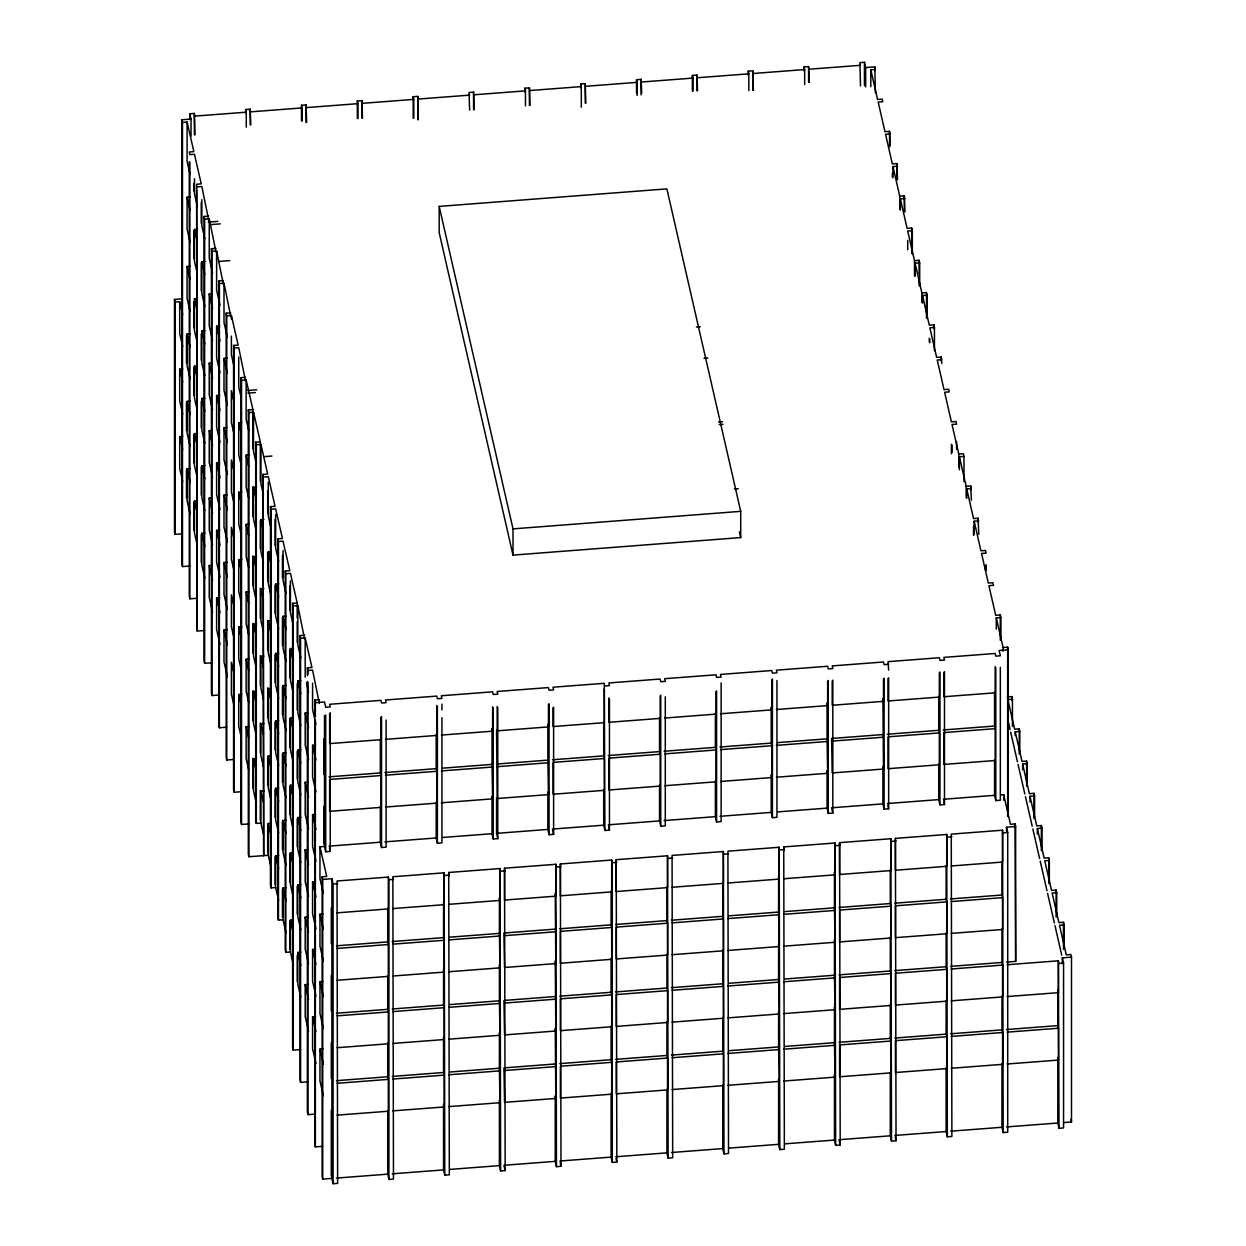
<?xml version="1.0" encoding="UTF-8"?>
<svg xmlns="http://www.w3.org/2000/svg" width="1246" height="1246" viewBox="0 0 1246 1246"><rect width="100%" height="100%" fill="white"/><g stroke="black" fill="none" stroke-linecap="round" stroke-linejoin="round"><path stroke-width="1.5" d="M189.828 119.616L189.828 113.791L194.376 113.433L194.983 134.833M245.664 113.417L245.664 109.523L250.212 109.181L250.82 124.943M301.501 120.815L301.501 105.256L306.049 104.913L306.656 122.56M357.337 118.495L357.337 101.004L361.885 100.661L362.508 118.292M413.189 118.121L413.189 96.736L417.737 96.394L418.345 119.647M474.181 109.773L473.573 92.126L469.026 92.484L469.633 110.115M524.862 92.111L524.862 88.217L529.41 87.874L530.017 105.505M580.698 87.843L580.698 83.949L585.246 83.607L585.854 103.122M636.55 93.31L636.55 79.697L641.098 79.339L641.706 93.248M692.387 90.989L692.387 75.43L696.935 75.087L697.542 90.849M748.223 75.056L748.223 71.178L752.771 70.82L753.378 90.335M804.059 70.804L804.059 66.91L808.607 66.568L809.215 82.329M865.659 86.846L865.659 67.58L864.444 62.3L859.896 62.643L860.503 85.912M194.983 116.096L246.272 112.187L246.272 127.17M250.82 111.829L302.108 107.919L302.108 121.033M306.656 107.577L357.945 103.652L357.945 118.635M362.508 103.309L413.797 99.4L413.797 118.121M418.345 99.041L469.633 95.132M474.181 94.789L525.469 90.865L525.469 105.863M530.017 90.522L581.306 86.613L581.306 107.218M585.854 86.27L637.158 82.345L637.158 95.459M641.706 82.002L692.994 78.093L692.994 91.192M697.542 77.735L748.83 73.826L748.83 90.678M753.378 73.483L804.667 69.558L804.667 84.557M809.215 69.215L860.503 65.306M189.813 566.027L182.492 566.572L181.885 563.955L181.885 119.772L191.027 119.071L191.027 136.406M865.659 67.58L874.801 66.879L875.408 92.796M181.885 119.772L182.492 122.388L187.087 122.046L193.862 151.654L189.267 152.012L189.875 154.629L194.469 154.286L201.245 183.894L196.65 184.237L197.257 631.052L204.562 630.492M870.814 86.722L870.814 69.854L875.408 69.511M890.174 145.626L889.566 131.36L884.972 131.718L878.196 102.094L882.791 101.751L882.184 99.119L877.589 99.478L870.814 69.854M197.257 186.869L201.852 186.526L208.627 219.872M890.174 133.992L885.579 134.334L892.354 163.958L896.949 163.6L897.556 179.813M190.046 242.036L187.087 229.077L187.087 197.226L190.124 196.993M211.945 662.732L204.624 663.293L204.033 660.676L204.033 216.477L208.627 216.134M204.033 216.477L204.624 219.109L209.235 218.751L216.01 252.113M892.961 177.82L892.961 166.575L897.556 166.232M208.284 222.115L217.785 221.383M439.184 206.4L666.875 188.878L740.716 511.343L740.716 537.571L513.009 555.109L439.184 232.628L439.184 206.4L513.009 528.88L513.009 555.109M210.776 224.591L220.277 223.875M197.429 274.26L194.469 261.317L194.469 229.466L197.507 229.233M219.327 694.972L212.007 695.533L211.415 692.901L211.415 248.717L216.01 248.375M892.961 166.575L899.737 196.183L904.331 195.84L904.939 212.038M211.415 248.717L212.007 251.349L216.617 250.991L223.392 284.353M900.328 210.06L900.328 198.815L904.939 198.472M204.811 306.5L201.852 293.558L201.852 261.707L204.889 261.473M218.377 261.473L229.778 260.601M190.046 311.329L187.087 298.37L187.087 266.535L190.124 266.301M226.71 727.212L219.389 727.773L218.798 725.141L218.798 280.957L223.392 280.615M912.321 253.982L912.321 230.697L911.714 228.08L907.119 228.423L900.328 198.815M218.798 280.957L219.389 283.59L224 283.231L230.775 316.593M912.321 230.697L907.711 231.055L914.502 260.663L914.502 275.646M212.614 340.594L209.235 325.782L209.235 293.947L212.256 293.713M182.43 533.786L175.11 534.347L174.502 531.715L174.502 299.445L181.823 298.9M197.429 343.569L194.469 330.611L194.469 298.775L197.507 298.542M174.502 299.445L175.11 302.077L179.704 301.734L182.679 314.677M234.092 759.453L226.772 760.013L226.18 757.381L226.18 313.198L230.775 312.855M914.502 260.663L919.096 260.321L919.704 262.937L919.704 286.222M226.18 313.198L226.772 315.83L231.382 315.472L238.157 345.08L233.563 345.438L233.563 789.621L234.155 792.254L241.475 791.693M915.094 276.41L915.094 263.295L919.704 262.937M219.997 372.834L216.617 358.023L216.617 326.187L219.639 325.954M204.811 375.809L201.852 362.851L201.852 331.015L204.889 330.782M190.046 378.768L187.087 365.81L187.087 333.959L190.124 333.741M915.094 263.295L921.884 292.903L926.479 292.561L927.086 295.177L927.086 318.462M233.563 345.438L234.155 348.07L238.749 347.712L245.54 381.074M922.476 303.027L922.476 295.536L927.086 295.177M227.379 405.075L224 390.263L224 358.427L227.021 358.194M212.614 409.903L209.235 395.091L209.235 363.256L212.256 363.022M696.452 327.044L700.252 326.764M197.429 411.009L194.469 398.05L194.469 366.199L197.507 365.966M182.679 413.952L179.704 400.994L179.704 369.159L182.741 368.925M248.857 823.933L241.537 824.494L240.93 821.862L240.93 377.678L245.54 377.32M934.453 350.702L934.453 327.418L933.861 324.801L929.267 325.144L922.476 295.536M240.93 377.678L241.537 380.31L246.132 379.952L252.922 409.56L252.922 448.903M934.453 327.418L929.859 327.776L936.634 357.384L941.244 357.026L941.836 363.536M247.238 390.496L256.738 389.78M219.997 442.143L216.617 427.331L216.617 395.496L219.639 395.262M247.845 393.129L255.446 392.552M704.052 358.318L707.853 358.023M204.811 443.249L201.852 430.291L201.852 398.44L204.889 398.206M190.046 446.193L187.087 433.234L187.087 401.399L190.124 401.165M270.818 866.406L268.279 855.301L248.92 856.734L248.312 854.102L248.312 409.918L252.922 409.56M248.312 409.918L248.92 412.535L253.514 412.192L260.305 441.8L260.305 481.143M941.836 359.658L937.241 360.016L944.016 389.624L948.627 389.266L949.218 391.898L944.624 392.256L951.399 421.864L956.009 421.506L956.601 424.138L952.006 424.481L958.781 454.105L958.781 467.219M241.303 465.848L238.749 454.743L238.749 422.908L241.786 422.674M227.379 474.383L224 459.572L224 427.736L227.021 427.503M212.614 477.327L209.235 462.531L209.235 430.68L212.256 430.446M197.429 478.433L194.469 465.474L194.469 433.639L197.507 433.406M182.679 481.392L179.704 468.434L179.704 436.583L182.741 436.365M263.436 834.166L260.897 823.061L256.302 823.404L255.695 820.787L255.695 442.159L260.305 441.8M255.695 442.159L256.302 444.775L260.897 444.433L267.688 474.041L263.077 474.399L263.685 855.644L263.077 474.399M248.686 498.089L246.132 486.984L246.132 455.148L249.169 454.915M264.339 456.628L271.94 456.052M718.646 421.958L722.446 421.662M219.997 509.567L216.617 494.771L216.617 462.92L219.639 462.687M719.254 424.575L723.054 424.294M204.811 510.673L201.852 497.715L201.852 465.879L204.889 465.646M190.046 513.632L187.087 500.674L187.087 468.823L190.124 468.589M263.685 477.016L268.279 476.673L275.055 506.281L270.46 506.639L270.46 885.267L271.067 887.884L275.662 887.541L278.637 900.484M256.069 530.329L253.514 519.224L253.514 487.373L256.551 487.155M241.303 535.157L238.749 524.052L238.749 492.201L241.786 491.968M227.379 541.808L224 526.996L224 495.16L227.021 494.927M212.614 544.767L209.235 529.955L209.235 498.12L212.256 497.886M197.429 545.857L194.469 532.914L194.469 501.063L197.507 500.83M958.781 454.105L963.392 453.746L963.983 456.379L963.983 481.595M270.46 506.639L271.067 509.256L275.662 508.913L282.437 538.521L277.842 538.864L277.842 917.492L278.45 920.124L283.044 919.782L286.004 932.724M959.389 469.835L959.389 456.721L963.983 456.379M263.436 562.569L260.897 551.464L260.897 519.613L263.934 519.395M248.686 567.397L246.132 556.292L246.132 524.441L249.169 524.208M734.455 488.977L738.255 488.697M219.997 577.007L216.617 562.195L216.617 530.344L219.639 530.126M204.811 578.097L201.852 565.154L201.852 533.304L204.889 533.07M959.389 456.721L966.164 486.345L970.759 485.987L971.366 500.253M277.842 538.864L278.45 541.496L283.044 541.153L289.82 570.761L285.225 571.104L285.225 949.732L285.832 952.365L290.427 952.006L293.386 964.965M966.771 498.338L966.771 488.962L971.366 488.619M513.009 528.88L740.716 511.343M270.818 594.809L268.279 583.704L268.279 551.853L271.317 551.62M256.069 599.638L253.514 588.533L253.514 556.682L256.551 556.448M241.303 602.581L238.749 591.476L238.749 559.641L241.786 559.407M227.379 609.247L224 594.435L224 562.585L227.021 562.367M212.614 612.191L209.235 597.379L209.235 565.544L212.256 565.31M978.749 534.441L978.141 518.227L973.547 518.585L966.771 488.962M285.225 571.104L285.832 573.736L290.427 573.378L297.202 603.002L297.202 617.985M974.154 534.316L974.154 521.202L978.749 520.859M278.637 628.887L275.662 615.945L275.662 584.094L278.699 583.86M263.436 631.878L260.897 620.773L260.897 588.922L263.934 588.688M248.686 634.821L246.132 623.716L246.132 591.881L249.169 591.648M189.267 161.7L189.267 596.195L189.875 598.812L197.18 598.267M219.997 644.431L216.617 629.619L216.617 597.784L219.639 597.55M300.52 1049.599L293.215 1050.16L292.608 1047.528L292.608 603.344L297.202 603.002M292.608 603.344L293.215 605.977L297.81 605.618L304.585 638.98M286.004 661.128L283.044 648.185L283.044 616.334L286.082 616.1M270.818 664.102L268.279 652.997L268.279 621.162L271.317 620.929M256.069 667.062L253.514 655.957L253.514 624.121L256.551 623.888M241.303 670.021L238.749 658.916L238.749 627.065L241.786 626.831M227.379 676.671L224 661.86L224 630.024L227.021 629.791M307.902 1081.84L300.582 1082.4L299.99 1079.768L299.99 635.585L304.585 635.242M299.99 635.585L300.582 638.217L305.192 637.859L311.967 667.482L307.373 667.825L307.373 675.581M293.386 693.368L290.427 680.409L290.427 648.574L293.464 648.341M278.637 698.196L275.662 685.238L275.662 653.402L278.699 653.169M263.436 699.302L260.897 688.197L260.897 656.362L263.934 656.128M248.686 702.261L246.132 691.156L246.132 659.305L249.169 659.072M1000.896 638.902L1000.896 617.564L1000.289 614.948L995.694 615.29L988.919 585.682L993.514 585.324L992.906 582.707L988.312 583.05L981.537 553.442L986.131 553.099L985.524 550.467L980.929 550.81L974.154 521.202M307.373 667.825L307.964 670.457L312.575 670.099L319.35 703.46M996.286 629.152L996.286 617.923L1000.896 617.564M300.769 725.608L297.81 712.65L297.81 680.814L300.847 680.581M286.004 730.436L283.044 717.478L283.044 685.643L286.082 685.409M270.818 731.542L268.279 720.437L268.279 688.586L271.317 688.368M256.069 734.486L253.514 723.381L253.514 691.546L256.551 691.312M241.303 737.445L238.749 726.34L238.749 694.505L241.786 694.271M314.755 717.525L314.755 700.065L319.35 699.707M996.286 617.923L1003.077 647.531L1007.671 647.188L1008.279 649.805L1008.279 816.644M314.755 700.065L315.347 702.697L324.505 701.996L325.704 707.276L330.252 706.918L329.645 704.27L380.933 700.361L381.541 703.009L386.104 702.666L385.481 700.003L436.785 696.093L437.393 698.741L441.941 698.399L441.333 695.751L492.622 691.826L493.229 694.489L497.777 694.147L497.17 691.483L548.458 687.574L549.065 690.222L553.613 689.879L553.006 687.216L604.294 683.306L604.902 830.459L609.45 830.116L609.45 699.099M1008.279 649.805L999.121 650.505L1000.336 655.785L995.788 656.128L995.18 653.48L943.892 657.39L944.499 660.053L939.951 660.396L939.344 657.732L888.04 661.657L888.647 670.083M604.902 685.97L609.45 685.611L608.842 682.964L660.146 679.039L660.754 681.702L665.302 681.36L664.694 678.696L715.983 674.787L716.59 677.435L721.138 677.092L720.531 674.444L771.819 670.519L772.427 673.183L776.974 672.824L776.367 670.177L827.656 666.267L828.263 668.915L832.811 668.572L832.203 665.909L883.492 662L884.099 664.648L888.647 664.305M308.572 759.702L305.192 744.89L305.192 713.055L308.214 712.821M293.386 762.677L290.427 749.718L290.427 717.883L293.464 717.649M278.637 765.636L275.662 752.677L275.662 720.827L278.699 720.593M263.436 766.726L260.897 755.621L260.897 723.786L263.934 723.552M248.686 769.685L246.132 758.58L246.132 726.745L249.169 726.511M385.481 739.345L436.785 735.42L436.785 705.454M441.333 735.078L492.622 731.168L492.622 706.809M548.458 704.426L548.458 726.901L497.17 730.826L497.17 706.466M664.694 718.039L715.983 714.114L715.983 691.639M720.531 713.771L771.819 709.862L771.819 679.895M776.367 709.504L827.656 705.594L827.656 681.25M883.492 678.852L883.492 701.327L832.203 705.252L832.203 680.892M315.954 791.942L312.575 777.13L312.575 745.295L315.596 745.061M300.769 794.917L297.81 781.958L297.81 750.123L300.847 749.89M1007.251 696.95L1011.845 696.607L1012.437 699.224L1012.437 726.387M286.004 797.876L283.044 784.918L283.044 753.067L286.082 752.833M270.818 798.966L268.279 787.861L268.279 756.026L271.317 755.792M1012.437 699.224L1007.843 699.582L1014.633 729.19L1019.228 728.848L1019.82 731.464L1019.82 752.802M256.069 801.926L253.514 790.821L253.514 758.97L256.551 758.752M329.053 776.834L380.341 772.925L380.933 775.542L380.933 807.392L329.645 811.302L329.645 779.451L380.933 775.542M384.889 772.567L436.178 768.657L436.785 771.29L436.785 803.125L385.481 807.034M442.626 768.159L492.014 764.39L492.622 798.857L441.333 802.782M496.562 764.047L547.851 760.138L548.458 794.605L497.17 798.515L496.562 730.078M552.414 759.78L603.703 755.87L604.294 758.503L604.294 790.338L553.006 794.247L553.006 762.412L604.294 758.503M608.25 755.528L659.539 751.603L660.146 754.235L660.146 786.086L608.842 789.995L608.842 758.144L660.146 754.235M664.087 751.26L715.375 747.351L715.983 749.967L715.983 781.818L664.694 785.728M719.923 747.008L771.212 743.083L771.819 745.715L771.819 777.551L720.531 781.476M777.66 742.6L827.064 738.831L827.656 773.299L776.367 777.208M882.9 734.564L831.612 738.473L832.203 772.941L883.492 769.031L882.9 698.71L883.492 701.327M887.448 734.221L938.736 730.296L939.344 732.928L939.344 764.764L888.04 768.689L888.04 736.838L939.344 732.928M943.284 729.954L994.573 726.044L995.18 728.661L995.18 760.512L943.892 764.421L943.892 732.586L995.18 728.661M385.481 775.199L436.785 771.29M441.333 770.931L492.622 767.022M497.17 766.679L548.458 762.754M664.694 753.892L715.983 749.967M720.531 749.625L771.819 745.715M776.367 745.373L827.656 741.448M832.203 741.105L883.492 737.196M308.572 829.011L305.192 814.199L305.192 782.363L308.214 782.13M293.386 830.101L290.427 817.158L290.427 785.307L293.464 785.073M278.637 833.06L275.662 820.102L275.662 788.266L278.699 788.033M1015.225 735.561L1015.225 731.823L1019.82 731.464M260.897 823.061L260.897 791.21L263.934 790.992M315.954 861.251L312.575 846.439L312.575 814.588L315.596 814.37M1027.202 785.042L1027.202 763.705L1026.611 761.088L1022 761.431L1015.225 731.823M300.769 862.341L297.81 849.398L297.81 817.547L300.847 817.314M286.004 865.3L283.044 852.342L283.044 820.507L286.082 820.273M1022.608 769.685L1022.608 764.063L1027.202 763.705M268.279 855.301L268.279 823.45L271.317 823.217M323.337 893.475L319.957 878.679L319.957 846.828L324.505 846.486L325.704 851.766L330.252 851.423L330.252 712.696M329.053 846.143L380.341 842.218L381.541 847.498L386.104 847.155L386.104 720.001M384.889 841.875L436.178 837.966L437.393 843.246L441.941 842.888L441.941 717.665M442.626 837.468L492.014 833.699L493.229 838.979L497.777 838.636L497.777 707.619M496.562 797.767L496.562 833.356L547.851 829.431L549.065 834.711L553.613 834.368L553.613 707.214M604.902 830.459L603.703 825.179L552.414 829.088L553.613 834.368M608.25 824.821L659.539 820.912L660.754 826.191L665.302 825.849L665.302 696.763M664.087 820.569L715.375 816.66L716.59 821.939L721.138 821.581L721.138 682.87M719.923 816.301L771.212 812.392L772.427 817.672L776.974 817.329L776.974 680.534M777.66 811.894L827.064 808.124L828.263 813.404L832.811 813.062L832.811 680.129M888.647 677.793L888.647 808.81L884.099 809.152L882.9 803.872L831.612 807.782L832.811 813.062M887.448 803.514L938.736 799.605L939.951 804.885L944.499 804.542L944.499 671.61M943.284 799.262L994.573 795.337L995.788 800.633L1000.336 800.275L1000.336 667.342M1000.647 794.886L1003.669 794.652L1010.459 824.26L1015.054 823.918L1015.661 826.534L1015.661 961.398L1006.503 962.099M1034.585 817.283L1034.585 795.945L1033.993 793.328L1029.383 793.671L1022.608 764.063M308.572 896.435L305.192 881.623L305.192 849.788L308.214 849.554M293.386 897.541L290.427 884.582L290.427 852.747L293.464 852.513M1029.99 801.91L1029.99 796.303L1034.585 795.945M275.662 887.541L275.662 855.691L278.699 855.457M1015.661 826.534L1006.503 827.235L1007.718 832.515L1007.718 1132.209L1003.17 1132.567L1002.563 830.21L951.274 834.119L951.882 1136.477L947.334 1136.819L946.726 834.477L895.422 838.387L896.03 1140.744L891.482 1141.087L890.874 838.729L839.586 842.654L840.193 1144.996L835.645 1145.339L835.038 842.997L783.75 846.906L784.357 1149.264L779.809 1149.606L779.202 847.264L727.913 851.174L728.521 1153.516L723.973 1153.874L723.365 851.516L672.077 855.441L672.684 1157.783L668.136 1158.126L667.529 855.784L616.225 859.693L616.832 1162.051L612.284 1162.393L612.284 862.699L611.677 860.036L560.389 863.961L560.996 1166.303L556.448 1166.661L555.841 864.303L504.552 868.213L505.16 1170.57L500.612 1170.913L500.004 868.571L448.716 872.48L449.323 1174.822L444.775 1175.18L444.168 872.823L392.864 876.748L393.471 1179.09L388.923 1179.432L388.923 879.738L388.316 877.091L337.027 881L337.635 1183.357L333.087 1183.7L331.888 1178.42L322.73 1179.121L322.138 1176.489L322.138 876.795L326.732 876.452L319.957 846.828M322.138 876.795L322.73 879.427L331.888 878.726L333.087 884.006L333.087 1183.7M1041.967 849.523L1041.967 828.185L1041.376 825.553L1036.765 825.911L1029.99 796.303M315.954 928.675L312.575 913.863L312.575 882.028L315.596 881.794M300.769 929.781L297.81 916.822L297.81 884.972L300.847 884.753M1037.373 834.15L1037.373 828.543L1041.967 828.185M283.044 919.782L283.044 887.931L286.082 887.697M333.087 884.006L337.635 883.663M388.923 879.738L393.471 879.396M444.775 875.486L449.323 875.144M500.612 871.219L505.16 870.876M556.448 866.967L560.996 866.609M612.284 862.699L616.832 862.357M668.136 858.432L672.684 858.089M723.973 854.18L728.521 853.822M779.809 849.912L784.357 849.57M835.645 845.66L840.193 845.302M891.482 841.393L896.03 841.05M947.334 837.125L951.882 836.782M1003.17 832.873L1007.718 832.515M1049.35 883.694L1049.35 860.425L1048.743 857.793L1044.148 858.151L1037.373 828.543M323.337 960.915L319.957 946.103L319.957 914.268L322.979 914.034M337.027 912.851L388.316 908.926L388.316 877.091M392.864 908.583L444.168 904.674L444.168 872.823M448.716 904.331L500.004 900.406L500.004 868.571M555.841 864.303L555.841 896.154L504.552 900.064L504.552 868.213M672.077 887.277L723.365 883.367L723.365 851.516M727.913 883.009L779.202 879.1L779.202 847.264M783.75 878.757L835.038 874.832L835.038 842.997M951.274 865.97L1002.563 862.061L1002.563 830.21M308.572 963.859L305.192 949.063L305.192 917.212L308.214 916.994M1049.35 860.425L1044.755 860.784L1051.531 890.392L1056.125 890.033L1056.733 892.666L1056.733 915.935M290.427 952.006L290.427 920.171L293.464 919.937M336.436 945.807L387.724 941.898L388.316 944.515L388.316 976.366L337.027 980.275M392.272 941.54L443.56 937.631L444.168 940.263L444.168 972.098L392.864 976.023M450.008 937.148L499.397 933.379L500.004 967.846L448.716 971.755M555.233 929.111L503.945 933.02L504.552 967.488L555.841 963.579L555.233 893.522L555.841 896.154M559.797 928.768L611.085 924.843L611.677 927.476L611.677 959.311L560.389 963.236L560.389 931.385L611.677 927.476M615.633 924.501L666.922 920.592L667.529 923.208L667.529 955.059L616.225 958.968L616.225 927.133L667.529 923.208M671.469 920.233L722.758 916.324L723.365 918.956L723.365 950.791L672.077 954.701M729.206 915.826L778.594 912.056L779.202 946.539L727.913 950.449M785.042 911.574L834.446 907.804L835.038 942.272L783.75 946.181M838.994 907.462L890.283 903.537L890.874 906.169L890.874 938.004L839.586 941.929L839.586 910.078L890.874 906.169M894.83 903.194L946.119 899.285L946.726 901.902L946.726 933.752L895.422 937.662L895.422 905.826L946.726 901.902M950.667 898.927L1001.955 895.017L1002.563 897.65L1002.563 929.485L951.274 933.394M315.954 996.099L312.575 981.303L312.575 949.452L315.596 949.218M1056.733 892.666L1052.138 893.008L1058.913 922.632L1063.508 922.274L1064.115 924.906L1064.115 948.175M337.027 948.44L388.316 944.515M392.864 944.172L444.168 940.263M448.716 939.905L500.004 935.995M504.552 935.653L555.841 931.743M672.077 922.865L723.365 918.956M727.913 918.598L779.202 914.689M783.75 914.346L835.038 910.421M951.274 901.559L1002.563 897.65M300.769 997.205L297.81 984.247L297.81 952.411L300.847 952.178M323.337 1028.339L319.957 1013.543L319.957 981.692L322.979 981.459M1064.115 924.906L1059.521 925.248L1066.296 954.872L1070.89 954.514L1071.498 957.146L1071.498 1121.976L1064.177 1122.537M308.572 1031.299L305.192 1016.487L305.192 984.652L308.214 984.418M336.436 1013.247L387.724 1009.322L388.316 1011.954L388.316 1043.79L337.027 1047.715M392.272 1008.98L443.56 1005.07L444.168 1007.687L444.168 1039.538L392.864 1043.447M450.008 1004.572L499.397 1000.803L500.004 1035.27L448.716 1039.18M555.233 996.535L503.945 1000.46L504.552 1034.928L555.841 1031.003L555.233 960.946L555.841 963.579M559.797 996.193L611.085 992.283L611.677 994.9L611.677 1026.751L560.389 1030.66L560.389 998.825L611.677 994.9M615.633 991.925L666.922 988.016L667.529 990.648L667.529 1022.483L616.225 1026.408L616.225 994.557L667.529 990.648M671.469 987.673L722.758 983.764L723.365 986.38L723.365 1018.231L672.077 1022.141M729.206 983.265L778.594 979.496L779.202 1013.964L727.913 1017.873M785.042 978.998L834.446 975.229L835.038 1009.696L783.75 1013.621M838.994 974.886L890.283 970.977L890.874 973.593L890.874 1005.444L839.586 1009.353L839.586 977.518L890.874 973.593M894.83 970.618L946.119 966.709L946.726 969.341L946.726 1001.177L895.422 1005.086L895.422 973.251L946.726 969.341M950.667 966.366L1001.955 962.442L1002.563 965.074L1002.563 996.909L951.274 1000.834M1062.34 963.656L1062.34 957.847L1071.498 957.146M315.954 1063.539L312.575 1048.727L312.575 1016.892L315.596 1016.658M337.027 1015.864L388.316 1011.954M392.864 1011.612L444.168 1007.687M448.716 1007.344L500.004 1003.435M504.552 1003.077L555.841 999.167M672.077 990.29L723.365 986.38M727.913 986.038L779.202 982.113M783.75 981.77L835.038 977.861M951.274 968.983L1002.563 965.074M1007.111 964.731L1058.399 960.806L1059.007 1128.3L1063.554 1127.957L1063.554 963.127L1062.34 957.847M1059.007 963.47L1063.554 963.127M323.337 1095.779L319.957 1080.967L319.957 1049.132L322.979 1048.898M1007.111 996.566L1058.399 992.657L1058.399 960.806M336.436 1080.671L387.724 1076.762L388.316 1079.379L388.316 1111.23L337.027 1115.139M392.272 1076.404L443.56 1072.495L444.168 1075.127L444.168 1106.962L392.864 1110.871M450.008 1071.996L499.397 1068.227L500.004 1102.694L448.716 1106.619M555.233 1063.975L503.945 1067.884L504.552 1102.352L555.841 1098.442L555.233 1028.386L555.841 1031.003M559.797 1063.632L611.085 1059.707L611.677 1062.34L611.677 1094.175L560.389 1098.1L560.389 1066.249L611.677 1062.34M615.633 1059.365L666.922 1055.455L667.529 1058.072L667.529 1089.923L616.225 1093.832L616.225 1061.981L667.529 1058.072M671.469 1055.097L722.758 1051.188L723.365 1053.82L723.365 1085.655L672.077 1089.565M729.206 1050.69L778.594 1046.92L779.202 1081.388L727.913 1085.313M785.042 1046.438L834.446 1042.668L835.038 1077.136L783.75 1081.045M838.994 1042.31L890.283 1038.401L890.874 1041.033L890.874 1072.868L839.586 1076.778L839.586 1044.942L890.874 1041.033M894.83 1038.058L946.119 1034.133L946.726 1036.765L946.726 1068.616L895.422 1072.526L895.422 1040.675L946.726 1036.765M950.667 1033.791L1001.955 1029.881L1002.563 1032.498L1002.563 1064.349L951.274 1068.258M1006.503 1029.539L1057.792 1025.614L1058.399 1028.246L1058.399 1060.081L1007.111 1064.006M337.027 1083.304L388.316 1079.379M392.864 1079.036L444.168 1075.127M448.716 1074.768L500.004 1070.859M504.552 1070.516L555.841 1066.592M672.077 1057.729L723.365 1053.82M727.913 1053.462L779.202 1049.553M783.75 1049.21L835.038 1045.285M951.274 1036.423L1002.563 1032.498M1007.111 1032.155L1058.399 1028.246M307.373 681.406L307.373 1112.008L307.964 1114.64L315.285 1114.08M314.755 721.403L314.755 1144.249L315.347 1146.881L322.667 1146.32M336.436 1178.077L387.724 1174.153L388.923 1179.432M392.272 1173.81L443.56 1169.901L444.775 1175.18M450.008 1169.402L499.397 1165.633L500.612 1170.913M556.448 1166.661L555.233 1161.365L503.945 1165.29L505.16 1170.57M559.797 1161.023L611.085 1157.113L612.284 1162.393M615.633 1156.771L666.922 1152.846L668.136 1158.126M671.469 1152.503L722.758 1148.594L723.973 1153.874M729.206 1148.096L778.594 1144.326L779.809 1149.606M785.042 1143.828L834.446 1140.059L835.645 1145.339M891.482 1141.087L890.283 1135.807L838.994 1139.716L840.193 1144.996M894.83 1135.449L946.119 1131.539L947.334 1136.819M950.667 1131.197L1001.955 1127.272L1003.17 1132.567M1006.503 1126.929L1057.792 1123.02L1059.007 1128.3M1007.531 718.444L1010.07 729.549M1010.677 732.165L1017.452 761.773M1018.06 764.405L1024.835 794.014M1025.442 796.646L1032.218 826.254M1032.825 828.886L1039.6 858.494M1040.208 861.126L1046.983 890.734M1047.59 893.366L1054.365 922.975M1054.973 925.607L1061.748 955.215M1058.399 992.657L1057.792 990.025L1057.792 1025.614M1058.399 1060.081L1057.792 1057.465L1057.792 1123.02M1070.89 1119.344L1071.498 1121.976M1015.661 961.398L1015.054 823.918M804.059 66.91L804.667 69.558M943.689 801.022L944.499 804.542M748.223 71.178L748.83 73.826M883.492 769.031L882.9 766.399L882.9 803.872M887.853 805.274L888.647 808.81M692.387 75.43L692.994 78.093M827.656 705.594L827.064 702.962L827.064 738.831M827.656 773.299L827.064 770.667L827.064 808.124M835.038 874.832L834.446 872.216L834.446 907.804M895.235 1137.209L896.03 1140.744M835.038 942.272L834.446 939.64L834.446 975.229M636.55 79.697L637.158 82.345M739.408 531.886L740.716 537.571M771.819 709.862L771.212 707.23L771.212 743.083M835.038 1009.696L834.446 1007.08L834.446 1042.668M771.819 777.551L771.212 774.934L771.212 812.392M835.038 1077.136L834.446 1074.504L834.446 1140.059M779.202 879.1L778.594 876.468L778.594 912.056M779.202 946.539L778.594 943.907L778.594 979.496M580.698 83.949L581.306 86.613M779.202 1013.964L778.594 1011.331L778.594 1046.92M779.202 1081.388L778.594 1078.771L778.594 1144.326M524.862 88.217L525.469 90.865M608.655 826.596L609.45 830.116M413.189 96.736L413.797 99.4M548.458 726.901L547.851 724.284L547.851 760.138M548.458 794.605L547.851 791.973L547.851 829.431M616.038 1158.531L616.832 1162.051M357.337 101.004L357.945 103.652M492.622 731.168L492.014 728.536L492.014 764.39M492.622 798.857L492.014 796.241L492.014 833.699M496.562 833.356L497.777 838.636M555.841 1098.442L555.233 1095.81L555.233 1161.365M560.186 1162.783L560.996 1166.303M500.004 900.406L499.397 897.79L499.397 933.379M500.004 967.846L499.397 965.214L499.397 1000.803M301.501 105.256L302.108 107.919M500.004 1035.27L499.397 1032.638L499.397 1068.227M500.004 1102.694L499.397 1100.078L499.397 1165.633M444.168 904.674L443.56 902.042L443.56 937.631M444.168 972.098L443.56 969.481L443.56 1005.07M245.664 109.523L246.272 112.187M444.168 1039.538L443.56 1036.906L443.56 1072.495M444.168 1106.962L443.56 1104.33L443.56 1169.901M189.828 113.791L191.027 119.071M190.046 174.331L187.087 161.373L187.087 122.046M197.429 206.571L194.469 193.613L194.469 178.63M204.811 238.811L201.852 225.853L201.852 199.625M212.614 272.905L209.235 258.093L209.235 218.751M219.997 305.13L216.617 290.334L216.617 250.991M227.379 337.37L224 322.574L224 283.231M233.5 364.066L231.382 354.814L231.382 336.077M241.303 398.159L238.749 387.054L238.749 357.072M248.686 430.384L246.132 419.279L246.132 379.952M256.069 462.624L253.514 451.519L253.514 412.192M263.436 494.864L260.897 483.76L260.897 444.433M270.818 527.105L268.279 516L268.279 482.28M278.637 561.198L275.662 548.24L275.662 514.52M286.004 593.439L283.044 580.48L283.044 550.514M293.386 625.679L290.427 612.721L290.427 580.87M300.769 657.919L297.81 644.961L297.81 605.618M306.454 682.746L308.572 691.997M315.954 724.238L312.575 709.441L312.575 683.213M187.087 197.226L190.046 210.185M194.469 229.466L197.429 242.425M201.852 261.707L204.811 274.665M209.235 293.947L212.614 308.759M216.617 326.187L219.997 340.999M224 358.427L227.379 373.224M233.5 399.919L231.382 390.668L231.382 422.503L233.5 431.755M238.749 422.908L241.303 434.013M246.132 455.148L248.686 466.253M253.514 487.373L256.069 498.478M260.897 519.613L263.436 530.718M268.279 551.853L270.818 562.958M275.662 584.094L278.637 597.052M283.044 616.334L286.004 629.292M290.427 648.574L293.386 661.533M297.81 680.814L300.769 693.773M305.192 713.055L308.572 727.851M312.575 745.295L315.954 760.091M329.458 847.903L330.252 851.423M187.087 266.535L190.046 279.493M194.469 298.775L197.429 311.734M201.852 331.015L204.811 343.974M209.235 363.256L212.614 378.052M216.617 395.496L219.997 410.292M224 427.736L227.379 442.532M233.5 469.228L231.382 459.961L231.382 491.812L233.5 501.063M238.749 492.201L241.303 503.306M246.132 524.441L248.686 535.546M253.514 556.682L256.069 567.787M260.897 588.922L263.436 600.027M268.279 621.162L270.818 632.267M275.662 653.402L278.637 666.361M283.044 685.643L286.004 698.601M290.427 717.883L293.386 730.841M297.81 750.123L300.769 763.066M305.192 782.363L308.572 797.16M312.575 814.588L315.954 829.4M187.087 333.959L190.046 346.918M194.469 366.199L197.429 379.158M201.852 398.44L204.811 411.398M209.235 430.68L212.614 445.492M216.617 462.92L219.997 477.732M224 495.16L227.379 509.972M233.5 536.652L231.382 527.401L231.382 559.236L233.5 568.488M238.749 559.641L241.303 570.746M246.132 591.881L248.686 602.986M253.514 624.121L256.069 635.226M260.897 656.362L263.436 667.467M268.279 688.586L270.818 699.691M275.662 720.827L278.637 733.785M283.044 753.067L286.004 766.025M290.427 785.307L293.386 798.265M297.81 817.547L300.769 830.506M305.192 849.788L308.572 864.599M312.575 882.028L315.954 896.84M319.957 914.268L323.337 929.064M182.679 346.528L179.704 333.57L179.704 301.734M179.704 369.159L182.679 382.117M187.087 401.399L190.046 414.357M194.469 433.639L197.429 446.598M201.852 465.879L204.811 478.838M209.235 498.12L212.614 512.916M216.617 530.344L219.997 545.156M224 562.585L227.379 577.396M233.5 604.076L231.382 594.825L231.382 626.676L233.5 635.927M238.749 627.065L241.303 638.17M246.132 659.305L248.686 670.41M253.514 691.546L256.069 702.651M260.897 723.786L263.436 734.891M268.279 756.026L270.818 767.131M275.662 788.266L278.637 801.225M283.044 820.507L286.004 833.449M290.427 852.747L293.386 865.69M297.81 884.972L300.769 897.93M305.192 917.212L308.572 932.024M312.575 949.452L315.954 964.264M319.957 981.692L323.337 996.504M179.704 436.583L182.679 449.541M187.087 468.823L190.046 481.781M194.469 501.063L197.429 514.022M201.852 533.304L204.811 546.262M209.235 565.544L212.614 580.356M216.617 597.784L219.997 612.596M224 630.024L227.379 644.821M233.5 671.516L231.382 662.265L231.382 694.1L233.5 703.351M238.749 694.505L241.303 705.61M246.132 726.745L248.686 737.85M253.514 758.97L256.069 770.075M260.897 791.21L263.436 802.315M268.279 823.45L270.818 834.555M275.662 855.691L278.637 868.649M283.044 887.931L286.004 900.889M290.427 920.171L293.386 933.129M297.81 952.411L300.769 965.37M305.192 984.652L308.572 999.448M312.575 1016.892L315.954 1031.688M319.957 1049.132L323.337 1063.928M197.257 631.052L196.65 190.062M1063.508 922.274L1063.508 949.421M1056.125 890.033L1056.125 917.181M1048.743 857.793L1048.743 883.009M1041.376 825.553L1041.376 850.769M1033.993 793.328L1033.993 818.529M1026.611 761.088L1026.611 786.288M1019.228 728.848L1019.228 754.048M1011.845 696.607L1011.845 700.486M1007.671 647.188L1007.671 815.959M1006.503 827.235L1006.503 831.098M1003.669 794.652L1003.669 800.275M1003.077 647.531L1003.077 651.284M1001.955 861.298L1001.955 895.017M1001.955 928.737L1001.955 962.442M1001.955 996.161L1001.955 1029.881M1001.955 1063.648L1001.955 1127.272M1000.289 614.948L1000.289 640.164M995.788 667.685L995.788 800.633M995.18 666.594L995.18 692.807L943.892 696.732L943.892 672.373M994.573 692.075L994.573 726.044M994.573 759.749L994.573 795.337M986.131 564.734L986.131 570.559M985.524 565.98L985.524 569.858M978.141 518.227L978.141 522.105M973.547 526.077L973.547 535.437M970.759 485.987L970.759 489.865M966.164 486.345L966.164 497.575M956.601 441.598L956.601 449.354M952.006 445.087L952.006 452.578M951.399 444.339L951.399 453.7M946.726 834.477L946.726 866.313L895.422 870.238L895.422 838.387M946.119 865.565L946.119 899.285M946.119 932.989L946.119 966.709M946.119 1000.429L946.119 1034.133M946.119 1067.915L946.119 1131.539M941.244 357.026L941.244 360.919M939.951 671.952L939.951 804.885M939.344 672.715L939.344 697.075L888.04 700.984L888.04 678.509M938.736 696.327L938.736 730.296M938.736 764.016L938.736 799.605M933.861 324.801L933.861 328.679M929.859 339.005L929.859 342.759M929.267 338.258L929.267 341.996M926.479 292.561L926.479 317.777M921.884 292.903L921.884 302.264M919.096 260.321L919.096 273.902M919.096 277.78L919.096 285.536M911.714 228.08L911.714 253.296M907.711 240.416L907.711 249.792M904.331 195.84L904.331 211.353M899.737 196.183L899.737 209.297M896.949 163.6L896.949 179.113M892.354 173.319L892.354 177.057M890.874 838.729L890.874 870.58L839.586 874.49L839.586 842.654M890.283 869.833L890.283 903.537M890.283 937.257L890.283 970.977M890.283 1004.681L890.283 1038.401M890.283 1072.167L890.283 1135.807M889.566 131.36L889.566 146.888M884.099 678.135L884.099 809.152M874.801 66.879L874.801 70.757M864.444 62.3L864.444 85.631M828.263 680.472L828.263 813.404M808.607 66.568L808.607 82.111M783.75 846.906L783.75 850.66M772.427 678.961L772.427 817.672M752.771 70.82L752.771 90.273M722.758 882.604L722.758 916.324M722.758 950.044L722.758 983.764M722.758 1017.468L722.758 1051.188M722.758 1084.955L722.758 1148.594M716.59 690.923L716.59 821.939M715.375 713.382L715.375 747.351M715.375 781.071L715.375 816.66M696.935 75.087L696.935 90.647M667.529 855.784L667.529 887.619L616.225 891.544L616.225 859.693M666.922 886.872L666.922 920.592M666.922 954.296L666.922 988.016M666.922 1021.736L666.922 1055.455M666.922 1089.222L666.922 1152.846M660.754 695.19L660.754 826.191M660.146 695.907L660.146 718.381L608.842 722.291L608.842 697.947M659.539 717.649L659.539 751.603M659.539 785.323L659.539 820.912M641.098 79.339L641.098 94.898M611.677 860.036L611.677 891.887L560.389 895.796L560.389 863.961M611.085 891.139L611.085 924.843M611.085 958.563L611.085 992.283M611.085 1025.988L611.085 1059.707M611.085 1093.474L611.085 1157.113M604.294 688.929L604.294 722.649L553.006 726.558L553.006 707.821M603.703 721.901L603.703 755.87M603.703 789.59L603.703 825.179M585.246 83.607L585.246 103.044M549.065 703.71L549.065 834.711M529.41 87.874L529.41 105.365M493.229 707.977L493.229 838.979M473.573 92.126L473.573 109.632M448.716 872.48L448.716 876.234M441.941 704.177L441.941 709.955M437.393 706.451L437.393 843.246M436.178 734.688L436.178 768.657M436.178 802.377L436.178 837.966M417.737 96.394L417.737 119.725M387.724 908.178L387.724 941.898M387.724 975.602L387.724 1009.322M387.724 1043.042L387.724 1076.762M387.724 1110.529L387.724 1174.153M381.541 716.497L381.541 847.498M380.933 717.213L380.933 739.688L329.645 743.597L329.645 713.631M380.341 738.956L380.341 772.925M380.341 806.629L380.341 842.218M361.885 100.661L361.885 118.152M331.888 878.726L331.888 1178.42M331.28 907.945L331.28 943.534M331.28 975.369L331.28 1010.958M331.28 1042.809L331.28 1078.397M331.28 1110.233L331.28 1175.788M325.704 714.97L325.704 851.766M324.505 715.484L324.505 846.486M323.898 738.707L323.898 774.56M323.898 806.396L323.898 843.853M322.73 879.427L322.73 1179.121M315.347 702.697L315.347 716.263M315.347 720.141L315.347 1146.881M307.964 670.457L307.964 674.335M307.964 682.092L307.964 1114.64M306.049 104.913L306.049 122.419M305.192 637.859L305.192 677.201M300.582 638.217L300.582 1082.4M297.202 621.723L297.202 642.329M297.202 683.805L297.202 710.033M297.202 751.245L297.202 779.326M297.202 818.669L297.202 846.766M297.202 886.093L297.202 914.19M297.202 955.402L297.202 981.63M293.215 605.977L293.215 1050.16M289.82 585.745L289.82 610.088M289.82 649.696L289.82 677.793M289.82 719.004L289.82 747.102M289.82 786.428L289.82 814.526M289.82 853.853L289.82 881.95M289.82 921.292L289.82 949.39M285.832 573.736L285.832 952.365M282.437 555.373L282.437 577.848M282.437 617.455L282.437 645.553M282.437 686.764L282.437 714.861M282.437 754.188L282.437 782.286M282.437 821.628L282.437 849.725M282.437 889.052L282.437 917.149M278.45 541.496L278.45 920.124M275.055 519.395L275.055 545.608M275.055 585.215L275.055 613.312M275.055 654.524L275.055 682.621M275.055 721.948L275.055 750.045M275.055 789.388L275.055 817.485M275.055 856.812L275.055 884.909M271.067 509.256L271.067 887.884M267.688 490.893L267.688 513.383M267.688 552.975L267.688 581.072M267.688 620.415L267.688 650.381M267.688 687.839L267.688 717.805M267.688 757.147L267.688 785.245M267.688 824.572L267.688 852.669M260.305 520.735L260.305 548.832M260.305 588.174L260.305 618.141M260.305 655.598L260.305 685.565M260.305 723.038L260.305 753.005M260.305 790.462L260.305 820.429M256.302 444.775L256.302 823.404M252.922 486.625L252.922 516.592M252.922 555.934L252.922 585.9M252.922 623.358L252.922 653.325M252.922 690.798L252.922 720.764M252.922 758.222L252.922 788.188M250.212 109.181L250.212 124.725M248.92 412.535L248.92 856.734M241.537 380.31L241.537 824.494M234.155 348.07L234.155 792.254M231.382 315.472L231.382 319.225M226.772 315.83L226.772 760.013M219.389 283.59L219.389 727.773M212.007 251.349L212.007 695.533M204.624 219.109L204.624 663.293M201.245 202.631L201.245 223.221M201.245 262.828L201.245 290.925M201.245 334.006L201.245 360.234M201.245 401.43L201.245 427.658M201.245 467.001L201.245 495.098M201.245 534.425L201.245 562.522M194.376 113.433L194.376 134.833M193.862 183.489L193.862 190.996M193.862 230.588L193.862 258.685M193.862 301.766L193.862 327.994M193.862 367.321L193.862 395.418M193.862 434.761L193.862 462.858M193.862 502.185L193.862 530.282M189.875 162.385L189.875 598.812M186.479 335.081L186.479 363.178M186.479 402.52L186.479 430.618M186.479 469.944L186.479 498.042M182.492 122.388L182.492 566.572M175.11 302.077L175.11 534.347"/></g></svg>
